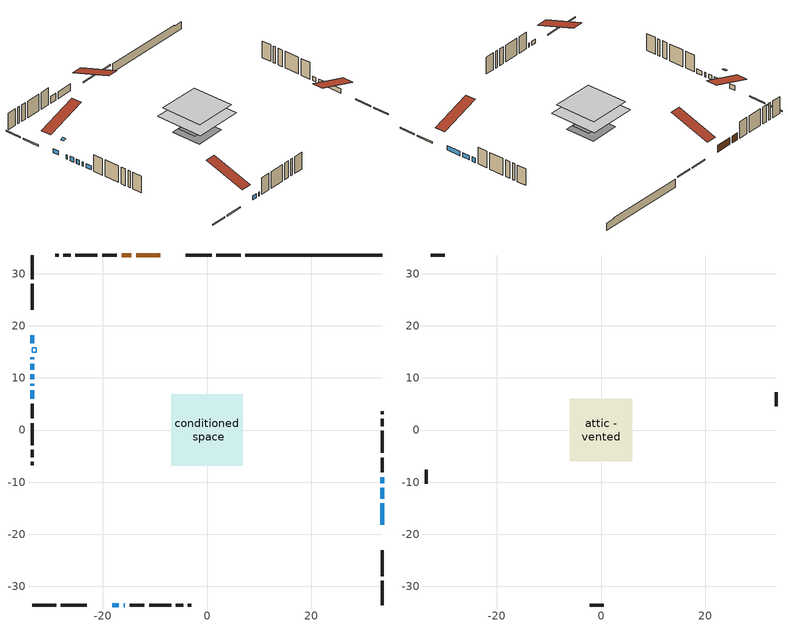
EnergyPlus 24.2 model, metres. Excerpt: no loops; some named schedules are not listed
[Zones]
conditioned space
 floor outside (Floor1 construction): -2.6,-2.6 -2.6,2.6 2.6,2.6 2.6,-2.6 z0.91
 floor adiabatic (AdiabaticFloorConstruction): -6.87,-6.87 -6.87,6.87 6.87,6.87 6.87,-6.87 z3.35
 floor foundation (Slab1 construction): -4.29,-4.29 -4.29,4.29 4.29,4.29 4.29,-4.29 z-1.45
 floor foundation (Slab2 construction): -3.93,-2.63 -3.93,2.63 3.93,2.63 3.93,-2.63 z0
 wall outside (RimJoist1 construction): 6.43,33.58 1.8,33.58 / -33.58,-33.58 -28.95,-33.58 / -33.58,33.58 -33.58,28.95 / 33.58,-33.58 33.58,-28.95 z0.91:1.21
 wall outside (RimJoist2 construction): 0.88,33.58 -4.04,33.58 / -28.02,-33.58 -23.1,-33.58 / -33.58,28.02 -33.58,23.1 / 33.58,-28.02 33.58,-23.1 z0.91:1.21
 wall outside (AdiabaticWallConstruction 1): -8.98,33.58 -13.61,33.58 / -14.54,33.58 -16.39,33.58 z0.91:2.94
 wall outside (AdiabaticWallConstruction): -33.58,18.16 -33.58,16.68 / 33.58,-18.16 33.58,-14.09 / -18.16,-33.58 -16.94,-33.58 / -33.58,13.96 -33.58,13.6 / -16.02,-33.58 -15.74,-33.58 / -33.58,12.67 -33.58,11.59 / 33.58,-13.17 33.58,-11.1 / -33.58,10.67 -33.58,9.77 / -33.58,8.85 -33.58,8.51 / -33.58,7.58 -33.58,5.95 / 33.58,-10.17 33.58,-9.05 z0.91:2.13
 wall outside (Wall1 construction): -17.31,33.58 -20.12,33.58 / -14.82,-33.58 -12.02,-33.58 / -33.58,5.03 -33.58,2.22 / 33.58,-8.12 33.58,-5.32 z0.91:5.79
 wall outside (Wall2 construction): -21.04,33.58 -25.25,33.58 / -11.09,-33.58 -6.88,-33.58 / -33.58,1.3 -33.58,-2.91 / 33.58,-4.39 33.58,-0.19 z0.91:5.79
 wall outside (Wall3 construction): -26.17,33.58 -27.55,33.58 / -5.96,-33.58 -4.58,-33.58 / -33.58,-3.83 -33.58,-5.21 / 33.58,0.74 33.58,2.11 z0.91:5.79
 wall outside (Wall4 construction): -28.48,33.58 -29.07,33.58 / -3.65,-33.58 -3.06,-33.58 / -33.58,-6.14 -33.58,-6.73 / 33.58,3.04 33.58,3.63 z0.91:5.79
 wall foundation (FoundationWall1 construction): 7.36,33.58,-1.45 7.36,33.58,0.91 30.95,33.58,0.91 30.95,33.58,0.62 33.58,33.58,0.62 33.58,33.58,-1.45
 window (WindowConstruction): -33.58,18.16 -33.58,16.68 z0.91:2.13
 window (WindowConstruction 7): 33.58,-18.16 33.58,-14.09 z0.91:2.13
 window (WindowConstruction 8): -18.16,-33.58 -16.94,-33.58 z0.91:2.13
 window (WindowConstruction 9): -33.58,13.96 -33.58,13.6 z0.91:2.13
 window (WindowConstruction 10): -16.02,-33.58 -15.75,-33.58 z0.91:2.13
 window (WindowConstruction 1): -33.58,12.67 -33.58,11.6 z0.91:2.13
 window (WindowConstruction 2): 33.58,-13.16 33.58,-11.1 z0.91:2.13
 window (WindowConstruction 3): -33.58,10.67 -33.58,9.78 z0.91:2.13
 window (WindowConstruction 4): -33.58,8.85 -33.58,8.51 z0.91:2.13
 window (WindowConstruction 5): -33.58,7.58 -33.58,5.95 z0.91:2.13
 window (WindowConstruction 6): 33.58,-10.17 33.58,-9.05 z0.91:2.13
 door (Door): -8.98,33.58 -13.61,33.58 z0.91:2.94
 door (Door 1): -14.54,33.58 -16.39,33.58 z0.91:2.94
 ceiling adiabatic (AdiabaticFloorConstruction): 6.87,-6.87 6.87,6.87 -6.87,6.87 -6.87,-6.87 z3.35
 roof outside (AdiabaticRoofConstruction): -33.58,14.88,5.79 -32.76,14.88,6.06 -32.76,15.75,6.06 -33.58,15.75,5.79
 skylight (SkylightConstruction): -33.58,14.89,5.79 -32.76,14.89,6.06 -32.76,15.75,6.06 -33.58,15.75,5.79
attic - vented
 floor to conditioned space (Floor2 construction Reversed): -6,-6 -6,6 6,6 6,-6 z5.79
 wall outside (Wall5 construction): -30,33.58 -32.65,33.58 / -2.13,-33.58 0.52,-33.58 / -33.58,-7.66 -33.58,-10.31 / 33.58,4.56 33.58,7.21 z0.91:5.79
 roof outside (Roof1 construction): -8.05,33.58,5.79 -8.05,21.88,9.68 -4.97,21.88,9.68 -4.97,33.58,5.79; -19.09,-33.58,5.79 -19.09,-21.88,9.68 -22.17,-21.88,9.68 -22.17,-33.58,5.79; -33.58,19.09,5.79 -21.88,19.09,9.68 -21.88,22.17,9.68 -33.58,22.17,5.79; 33.58,-19.09,5.79 21.88,-19.09,9.68 21.88,-22.17,9.68 33.58,-22.17,5.79
[Building]
Building 1: Terrain=Suburbs
[Site:Location]
Saskatoon Intl AP_SK: Latitude {deg}=52.17; Longitude {deg}=-106.7; Time Zone {hr}=-6; Elevation {m}=504; Keep Site Location Information=Yes
[Site:GroundTemperature:Shallow]
-3.29371, -5.9198, -6.13011, -4.88389, 0.118965, 5.09852, 9.41553, 12.1502, 12.3826, 10.1583, 5.95142, 1.12462
[Site:WaterMainsTemperature]
Calculation Method=Schedule; Temperature Schedule=mains temperature schedule
[Material] Roughness=Rough; Thermal Absorptance=0.9
Name | Thickness {m} | Conductivity {W/m-K} | Density {kg/m3} | Specific Heat {J/kg-K} | Solar Absorptance | Visible Absorptance
asphalt or fiberglass shingles | 0.00635 | 0.162714 | 1121.4 | 1465.45 | 0.84 | 0.84
asphalt or fiberglass shingles 1 | 0.00635 | 0.162714 | 1121.4 | 1465.45 | 0.7 | 0.7
ceiling loosefill ins | 0.338667 | 0.0480833 | 16.02 | 1046.75 | 0.7 | 0.7
ceiling stud and cavity | 0.1397 | 0.463952 | 65.682 | 1177.47 | 0.7 | 0.7
concrete 4.0 in. | 0.1016 | 1.803125 | 2242.8 | 837.4 | 0.7 | 0.7
concrete 8.0 in. | 0.2032 | 1.803125 | 2242.8 | 837.4 | 0.7 | 0.7
door material | 0.04445 | 0.0451087 | 512.64 | 1214.23 | 0.7 | 0.7
door material 1 | 0.04445 | 0.188738 | 512.64 | 1214.23 | 0.7 | 0.7
exterior vertical ins | 0.0457286 | 0.029427 | 32.04 | 1214.23 | 0.7 | 0.7
floor covering | 0.0127 | 0.0433444 | 54.468 | 1339.84 | 0.6 | 0.6
floor rigid ins | 0.051816 | 0.029427 | 32.04 | 1214.23 | 0.7 | 0.7
floor rigid ins 1; roof rigid ins; wall rigid ins | 0.512978 | 0.029427 | 32.04 | 1214.23 | 0.7 | 0.7
floor stud and cavity | 0.1397 | 0.574091 | 92.3553 | 1139.71 | 0.7 | 0.7
floor stud and cavity 1 | 0.1397 | 1.75129 | 37.0049 | 1207.88 | 0.7 | 0.7
furniture material conditioned space 1 | 0.1524 | 0.115458 | 640.8 | 1214.23 | 0.6 | 0.6
gypsum board | 0.0127 | 0.160291 | 801 | 837.4 | 0.6 | 0.6
gypsum board 1 | 0.0127 | 0.160291 | 801 | 837.4 | 0.7 | 0.7
osb sheathing 0.5 in. | 0.0127 | 0.115458 | 512.64 | 1214.23 | 0.7 | 0.7
osb sheathing 0.75 in. | 0.01905 | 0.115458 | 512.64 | 1214.23 | 0.7 | 0.7
osb sheathing 2.0 in. | 0.0508 | 0.115458 | 512.64 | 1214.23 | 0.7 | 0.7
rim joist stud and cavity | 0.0508 | 0.271007 | 50.32683 | 1063.81 | 0.6 | 0.6
rim joist stud and cavity 1 | 0.0508 | 0.0310022 | 125.044 | 1163.47 | 0.6 | 0.6
roof stud and cavity | 0.18415 | 1.78685 | 37.0049 | 1207.88 | 0.6 | 0.6
wall stud and cavity | 0.1397 | 0.0919333 | 139.0536 | 1170.24 | 0.7 | 0.7
wall stud and cavity 1 | 0.1397 | 0.0929022 | 139.0536 | 1170.24 | 0.7 | 0.7
wall stud and cavity 2 | 0.1397 | 0.0989258 | 139.0536 | 1170.24 | 0.7 | 0.7
wall stud and cavity 3 | 0.1397 | 0.097828 | 139.0536 | 1170.24 | 0.7 | 0.7
wall stud and cavity 4 | 0.0889 | 6.1454 | 50.32683 | 1063.81 | 0.6 | 0.6
wall stud and cavity 5 | 0.0889 | 0.380278 | 52.3479 | 1209.89 | 0.7 | 0.7
wall stud and cavity 6 | 0.0889 | 0.391764 | 83.0341 | 1211.67 | 0.7 | 0.7
wood siding | 0.0254 | 0.102417 | 544.68 | 1172.36 | 0 | 0
wood siding 1 | 0.00254 | 0.102417 | 544.68 | 1172.36 | 0 | 0
wood siding 2; wood siding 3; wood siding 4 | 0.0254 | 0.102417 | 544.68 | 1172.36 | 0.7 | 0.7
[WindowMaterial:SimpleGlazingSystem]
Name | U-Factor {W/m2-K} | Solar Heat Gain Coefficient
SkylightMaterial | 2.4897 | 0.6198
WindowMaterial | 2.91622 | 0.67
WindowMaterial 1 | 2.92814 | 0.66
WindowMaterial 10 | 6.1311 | 0.5
WindowMaterial 2 | 2.929848 | 0.66
WindowMaterial 3 | 2.93609 | 0.65
WindowMaterial 4 | 5.780204 | 0.53
WindowMaterial 5 | 2.90827 | 0.68
WindowMaterial 6 | 3.00253 | 0.59
WindowMaterial 7 | 2.87818 | 0.7
WindowMaterial 8 | 2.92076 | 0.67
WindowMaterial 9 | 5.69106 | 0.54
[Construction]
AdiabaticFloorConstruction: floor stud and cavity 1, floor rigid ins 1, osb sheathing 0.75 in., floor covering
AdiabaticRoofConstruction: asphalt or fiberglass shingles 1, roof rigid ins, osb sheathing 0.75 in., roof stud and cavity
AdiabaticWallConstruction: wood siding 3, wall rigid ins, wall stud and cavity 5, gypsum board
AdiabaticWallConstruction 1: wood siding 4, wall rigid ins, wall stud and cavity 5, gypsum board
Door: door material
Door 1: door material 1
Floor1 construction: floor stud and cavity, floor rigid ins, osb sheathing 0.75 in., floor covering
Floor2 construction Reversed: gypsum board, ceiling stud and cavity, ceiling loosefill ins
FoundationWall1 construction: concrete 8.0 in., gypsum board 1
furniture construction conditioned space 1: furniture material conditioned space 1
PartitionWallConstruction: gypsum board, wall stud and cavity 6, gypsum board
RimJoist1 construction: wood siding 2, rim joist stud and cavity
RimJoist2 construction: wood siding 2, osb sheathing 2.0 in., rim joist stud and cavity 1
Roof1 construction: asphalt or fiberglass shingles
SkylightConstruction: SkylightMaterial
Slab1 construction; Slab2 construction: concrete 4.0 in.
Wall1 construction: wood siding, osb sheathing 0.5 in., wall stud and cavity, gypsum board
Wall2 construction: wood siding, osb sheathing 0.5 in., wall stud and cavity 1, gypsum board
Wall3 construction: wood siding, osb sheathing 0.5 in., wall stud and cavity 2, gypsum board
Wall4 construction: wood siding, osb sheathing 0.5 in., wall stud and cavity 3, gypsum board
Wall5 construction: wood siding 1, wall stud and cavity 4
WindowConstruction: WindowMaterial
WindowConstruction 1: WindowMaterial 1
WindowConstruction 10: WindowMaterial 10
WindowConstruction 2: WindowMaterial 2
WindowConstruction 3: WindowMaterial 3
WindowConstruction 4: WindowMaterial 4
WindowConstruction 5: WindowMaterial 5
WindowConstruction 6: WindowMaterial 6
WindowConstruction 7: WindowMaterial 7
WindowConstruction 8: WindowMaterial 8
WindowConstruction 9: WindowMaterial 9
[Zone] Multiplier=1; Part of Total Floor Area=Yes
Name | Volume {m3}
attic - vented | 91.8717
conditioned space | 655.8
[Space]
Name | Zone | Volume {m3}
attic - vented 1 | attic - vented | 91.8717
conditioned space 1 | conditioned space | 655.8
[ZoneInfiltration:EffectiveLeakageArea]
infil attic - vented 1: Zone or Space=attic - vented 1; Schedule=Always On Discrete; Effective Air Leakage Area {cm2}=4940.46; Stack Coefficient=0.000610173; Wind Coefficient=1.66896e-05
[ZoneMixing]
whole house fan mix: Zone or Space=attic - vented; Schedule=Always On Continuous; Design Flow Rate Calculation Method=Flow/Zone; Design Flow Rate {m3/s}=0; Source Zone or Space=conditioned space
[SurfaceProperty:ExposedFoundationPerimeter] Exposed Perimeter Calculation Method=TotalExposedPerimeter; Total Exposed Perimeter {m}=26.213
Slab1; Slab2
[InternalMass] Zone or ZoneList=conditioned space; Space or SpaceList=conditioned space 1
Name | Construction | Surface Area {m2}
furniture mass conditioned space 1 | furniture construction conditioned space 1 | 132.188
partition wall mass | PartitionWallConstruction | 330.47
[Lights]
interior lighting: Zone or ZoneList or Space or SpaceList=conditioned space 1; Schedule=interior lighting schedule; Design Level Calculation Method=LightingLevel; Lighting Level {W}=343.2; Return Air Fraction=0; Fraction Radiant=0.6; Fraction Visible=0.2; Fraction Replaceable=1
[People]
occupants: Zone or ZoneList or Space or SpaceList=conditioned space 1; Number of People Schedule=occupants schedule; Number of People Calculation Method=People; Number of People=3; Fraction Radiant=0.314171; Sensible Heat Fraction=0.56303; Activity Level Schedule=occupants activity schedule; Carbon Dioxide Generation Rate {m3/s-W}=0; Enable ASHRAE 55 Comfort Warnings=No; Mean Radiant Temperature Calculation Type=EnclosureAveraged
[ElectricEquipment] Zone or ZoneList or Space or SpaceList=conditioned space 1; Design Level Calculation Method=EquipmentLevel
Name | Schedule | Design Level {W} | Fraction Latent | Fraction Radiant | Fraction Lost
clothes dryer | clothes dryer schedule | 140.772 | 0.015 | 0.081 | 0.85
clothes washer | clothes washer schedule | 32.1985 | 0.03 | 0.162 | 0.7
cooking range | cooking range schedule | 215.147 | 0.08 | 0.432 | 0.2
dishwasher | dishwasher schedule | 66.8632 | 0.3 | 0.18 | 0.4
fridge | fridge schedule | 72.9452 | 0 | 0.6 | 0
mech vent house fan | mech vent house fan schedule | 0 | 0 | 0 | 1
mech vent house fan cfis | mech vent house fan cfis schedule | 0 | 0 | 0 | 0
misc plug loads | misc plug loads schedule | 494.7 | 0.045 | 0.513 | 0.1
whole house fan | Always On Discrete | 0 | 0 | 0 | 1
[OtherEquipment] Zone or ZoneList or Space or SpaceList=conditioned space 1; Design Level Calculation Method=EquipmentLevel
Name | Fuel Type | Schedule | Design Level {W} | Fraction Latent | Fraction Radiant | Fraction Lost
clothes dryer 1 | Electricity | clothes dryer schedule | 0 | 0.015 | 0.081 | 0.85
cooking range 1 | Electricity | cooking range schedule | 0 | 0.08 | 0.432 | 0.2
general water use latent | None | general water use schedule | 62.594 | 1 | 0 | 0
general water use sensible | None | general water use schedule | -61.6891 | 0 | 0.6 | 0
mech vent house fan latent load | None | Always On Discrete | 0 | 1 | 0 | 0
mech vent house fan sensible load | None | Always On Discrete | 0 | 0 | 0 | 0
water heater energy adjustment1 | NaturalGas | Always On Discrete | 0.01 | 0 | 0 | 1
[ZoneInfiltration:DesignFlowRate] Zone or ZoneList or Space or SpaceList=conditioned space 1; Schedule=Always On Discrete; Design Flow Rate Calculation Method=Flow/Zone; Design Flow Rate {m3/s}=0
infil flow; natural vent flow; whole house fan flow
[AvailabilityManager:Scheduled]
central ac and furnace airloop Availability Manager: Schedule=Always On Discrete
[Foundation:Kiva] Initial Indoor Air Temperature {C}=21; Wall Depth Below Slab {m}=0.2032
Name | Wall Height Above Grade {m} | Custom Block Material Name 1 | Custom Block Depth 1 {m} | Custom Block X Position 1 {m} | Custom Block Z Position 1 {m}
Foundation Kiva 1 | 0.910011 | exterior vertical ins | 2.36001 | 0.2159 | 0
Foundation Kiva 2 | 0.1016
[Foundation:Kiva:Settings]
Soil Conductivity {W/m-K}=0.849921; Soil Density {kg/m3}=1842.3; Soil Specific Heat {J/kg-K}=418.7; Ground Solar Absorptivity=0.9; Ground Thermal Absorptivity=0.9; Ground Surface Roughness {m}=0.03; Far-Field Width {m}=40; Deep-Ground Boundary Condition=ZeroFlux; Deep-Ground Depth {m}=40; Minimum Cell Dimension {m}=0.2; Maximum Cell Growth Coefficient=3; Simulation Timestep=Timestep
[Exterior:Lights]
exterior lighting: Schedule=exterior lighting schedule; Design Level {W}=75.6
[EnergyManagementSystem:GlobalVariable]
central_ac_and_furnace_airloop_Fan_RTF
infil_program_Qfan
infil_program_Qinf
natural_vent_program_Qnv
natural_vent_program_Qwhf
[EnergyManagementSystem:Sensor]
Name | Output:Variable or Output:Meter Index Key | Output:Variable or Output:Meter
airflow_gain | infil flow | Infiltration Sensible Heat Gain Energy
airflow_gain_1 | natural vent flow | Infiltration Sensible Heat Gain Energy
airflow_gain_2 | whole house fan flow | Infiltration Sensible Heat Gain Energy
airflow_loss | infil flow | Infiltration Sensible Heat Loss Energy
airflow_loss_1 | natural vent flow | Infiltration Sensible Heat Loss Energy
airflow_loss_2 | whole house fan flow | Infiltration Sensible Heat Loss Energy
clg_load_cond |  | Cooling:EnergyTransfer:Zone:CONDITIONED SPACE
clg_sp_s; clg_sp_s_1 | cooling setpoint | Schedule Value
clothes_dryer_exhaust_0_sch_s | clothes dryer exhaust 0 schedule | Schedule Value
cool_season | cooling season schedule | Schedule Value
htg_load_cond |  | Heating:EnergyTransfer:Zone:CONDITIONED SPACE
htg_sp_s; htg_sp_s_1 | heating setpoint | Schedule Value
ig_ee_conv | clothes dryer | Electric Equipment Convective Heating Energy
ig_ee_conv_2 | cooking range | Electric Equipment Convective Heating Energy
ig_ee_conv_4 | fridge | Electric Equipment Convective Heating Energy
ig_ee_conv_5 | misc plug loads | Electric Equipment Convective Heating Energy
ig_ee_conv_6 | whole house fan | Electric Equipment Convective Heating Energy
ig_ee_rad | clothes dryer | Electric Equipment Radiant Heating Energy
ig_ee_rad_2 | cooking range | Electric Equipment Radiant Heating Energy
ig_ee_rad_4 | fridge | Electric Equipment Radiant Heating Energy
ig_ee_rad_5 | misc plug loads | Electric Equipment Radiant Heating Energy
ig_ee_rad_6 | whole house fan | Electric Equipment Radiant Heating Energy
ig_lgt_conv | interior lighting | Lights Convective Heating Energy
ig_lgt_rad | interior lighting | Lights Radiant Heating Energy
ig_lgt_vis | interior lighting | Lights Visible Radiation Heating Energy
ig_oe_conv | clothes dryer 1 | Other Equipment Convective Heating Energy
ig_oe_conv_1 | cooking range 1 | Other Equipment Convective Heating Energy
ig_oe_conv_2 | general water use latent | Other Equipment Convective Heating Energy
ig_oe_conv_3 | general water use sensible | Other Equipment Convective Heating Energy
ig_oe_conv_4 | water heater energy adjustment1 | Other Equipment Convective Heating Energy
ig_oe_rad | clothes dryer 1 | Other Equipment Radiant Heating Energy
ig_oe_rad_1 | cooking range 1 | Other Equipment Radiant Heating Energy
ig_oe_rad_2 | general water use latent | Other Equipment Radiant Heating Energy
ig_oe_rad_3 | general water use sensible | Other Equipment Radiant Heating Energy
ig_oe_rad_4 | water heater energy adjustment1 | Other Equipment Radiant Heating Energy
ig_ppl_conv | occupants | People Convective Heating Energy
ig_ppl_rad | occupants | People Radiant Heating Energy
im_conv | furniture mass conditioned space 1 | Surface Inside Face Convection Heat Gain Energy
im_conv_1 | partition wall mass | Surface Inside Face Convection Heat Gain Energy
im_ig | furniture mass conditioned space 1 | Surface Inside Face Internal Gains Radiation Heat Gain Energy
im_ig_1 | partition wall mass | Surface Inside Face Internal Gains Radiation Heat Gain Energy
im_lgt | furniture mass conditioned space 1 | Surface Inside Face Lights Radiation Heat Gain Energy
im_lgt_1 | partition wall mass | Surface Inside Face Lights Radiation Heat Gain Energy
im_sol | furniture mass conditioned space 1 | Surface Inside Face Solar Radiation Heat Gain Energy
im_sol_1 | partition wall mass | Surface Inside Face Solar Radiation Heat Gain Energy
im_surf | furniture mass conditioned space 1 | Surface Inside Face Net Surface Thermal Radiation Heat Gain Energy
im_surf_1 | partition wall mass | Surface Inside Face Net Surface Thermal Radiation Heat Gain Energy
mv_conv | mech vent house fan | Electric Equipment Convective Heating Energy
mv_conv_1 | mech vent house fan cfis | Electric Equipment Convective Heating Energy
mv_conv_2 | mech vent house fan latent load | Other Equipment Convective Heating Energy
mv_conv_3 | mech vent house fan sensible load | Other Equipment Convective Heating Energy
mv_rad | mech vent house fan | Electric Equipment Radiant Heating Energy
mv_rad_1 | mech vent house fan cfis | Electric Equipment Radiant Heating Energy
mv_rad_2 | mech vent house fan latent load | Other Equipment Radiant Heating Energy
mv_rad_3 | mech vent house fan sensible load | Other Equipment Radiant Heating Energy
natural_vent_s | natural vent schedule | Schedule Value
out_pb_s |  | Site Outdoor Air Barometric Pressure
out_wt_s |  | Site Outdoor Air Humidity Ratio
site_vw_s |  | Site Wind Speed
ss_back_out | Window1 | Surface Window Shortwave from Zone Back Out Window Heat Transfer Rate
ss_back_out_1 | Window10 | Surface Window Shortwave from Zone Back Out Window Heat Transfer Rate
ss_back_out_10 | Window7 | Surface Window Shortwave from Zone Back Out Window Heat Transfer Rate
ss_back_out_11 | Window8 | Surface Window Shortwave from Zone Back Out Window Heat Transfer Rate
ss_back_out_2 | Window11 | Surface Window Shortwave from Zone Back Out Window Heat Transfer Rate
ss_back_out_3 | Window12 | Surface Window Shortwave from Zone Back Out Window Heat Transfer Rate
ss_back_out_4 | Window13 | Surface Window Shortwave from Zone Back Out Window Heat Transfer Rate
ss_back_out_5 | Window14 | Surface Window Shortwave from Zone Back Out Window Heat Transfer Rate
ss_back_out_6 | Window2 | Surface Window Shortwave from Zone Back Out Window Heat Transfer Rate
ss_back_out_7 | Window3 | Surface Window Shortwave from Zone Back Out Window Heat Transfer Rate
ss_back_out_8 | Window5 | Surface Window Shortwave from Zone Back Out Window Heat Transfer Rate
ss_back_out_9 | Window6 | Surface Window Shortwave from Zone Back Out Window Heat Transfer Rate
ss_conv | Door1 | Surface Inside Face Convection Heat Gain Energy
ss_conv_1 | Door2 | Surface Inside Face Convection Heat Gain Energy
ss_conv_10 | Window5 | Surface Inside Face Convection Heat Gain Energy
ss_conv_11 | Window6 | Surface Inside Face Convection Heat Gain Energy
ss_conv_12 | Window7 | Surface Inside Face Convection Heat Gain Energy
ss_conv_13 | Window8 | Surface Inside Face Convection Heat Gain Energy
ss_conv_2 | Window1 | Surface Inside Face Convection Heat Gain Energy
ss_conv_3 | Window10 | Surface Inside Face Convection Heat Gain Energy
ss_conv_4 | Window11 | Surface Inside Face Convection Heat Gain Energy
ss_conv_5 | Window12 | Surface Inside Face Convection Heat Gain Energy
ss_conv_6 | Window13 | Surface Inside Face Convection Heat Gain Energy
ss_conv_7 | Window14 | Surface Inside Face Convection Heat Gain Energy
ss_conv_8 | Window2 | Surface Inside Face Convection Heat Gain Energy
ss_conv_9 | Window3 | Surface Inside Face Convection Heat Gain Energy
ss_ig | Door1 | Surface Inside Face Internal Gains Radiation Heat Gain Energy
ss_ig_1 | Door2 | Surface Inside Face Internal Gains Radiation Heat Gain Energy
ss_ig_10 | Window5 | Surface Inside Face Internal Gains Radiation Heat Gain Energy
ss_ig_11 | Window6 | Surface Inside Face Internal Gains Radiation Heat Gain Energy
ss_ig_12 | Window7 | Surface Inside Face Internal Gains Radiation Heat Gain Energy
ss_ig_13 | Window8 | Surface Inside Face Internal Gains Radiation Heat Gain Energy
ss_ig_2 | Window1 | Surface Inside Face Internal Gains Radiation Heat Gain Energy
ss_ig_3 | Window10 | Surface Inside Face Internal Gains Radiation Heat Gain Energy
ss_ig_4 | Window11 | Surface Inside Face Internal Gains Radiation Heat Gain Energy
ss_ig_5 | Window12 | Surface Inside Face Internal Gains Radiation Heat Gain Energy
ss_ig_6 | Window13 | Surface Inside Face Internal Gains Radiation Heat Gain Energy
ss_ig_7 | Window14 | Surface Inside Face Internal Gains Radiation Heat Gain Energy
ss_ig_8 | Window2 | Surface Inside Face Internal Gains Radiation Heat Gain Energy
ss_ig_9 | Window3 | Surface Inside Face Internal Gains Radiation Heat Gain Energy
ss_lgt | Door1 | Surface Inside Face Lights Radiation Heat Gain Energy
ss_lgt_1 | Door2 | Surface Inside Face Lights Radiation Heat Gain Energy
ss_sol | Door1 | Surface Inside Face Solar Radiation Heat Gain Energy
ss_sol_1 | Door2 | Surface Inside Face Solar Radiation Heat Gain Energy
ss_surf | Door1 | Surface Inside Face Net Surface Thermal Radiation Heat Gain Energy
ss_surf_1 | Door2 | Surface Inside Face Net Surface Thermal Radiation Heat Gain Energy
ss_surf_10 | Window5 | Surface Inside Face Net Surface Thermal Radiation Heat Gain Energy
ss_surf_11 | Window6 | Surface Inside Face Net Surface Thermal Radiation Heat Gain Energy
ss_surf_12 | Window7 | Surface Inside Face Net Surface Thermal Radiation Heat Gain Energy
ss_surf_13 | Window8 | Surface Inside Face Net Surface Thermal Radiation Heat Gain Energy
ss_surf_2 | Window1 | Surface Inside Face Net Surface Thermal Radiation Heat Gain Energy
ss_surf_3 | Window10 | Surface Inside Face Net Surface Thermal Radiation Heat Gain Energy
ss_surf_4 | Window11 | Surface Inside Face Net Surface Thermal Radiation Heat Gain Energy
ss_surf_5 | Window12 | Surface Inside Face Net Surface Thermal Radiation Heat Gain Energy
ss_surf_6 | Window13 | Surface Inside Face Net Surface Thermal Radiation Heat Gain Energy
ss_surf_7 | Window14 | Surface Inside Face Net Surface Thermal Radiation Heat Gain Energy
ss_surf_8 | Window2 | Surface Inside Face Net Surface Thermal Radiation Heat Gain Energy
ss_surf_9 | Window3 | Surface Inside Face Net Surface Thermal Radiation Heat Gain Energy
ss_trans_in | Window1 | Surface Window Transmitted Solar Radiation Rate
ss_trans_in_1 | Window10 | Surface Window Transmitted Solar Radiation Rate
ss_trans_in_10 | Window7 | Surface Window Transmitted Solar Radiation Rate
ss_trans_in_11 | Window8 | Surface Window Transmitted Solar Radiation Rate
ss_trans_in_2 | Window11 | Surface Window Transmitted Solar Radiation Rate
ss_trans_in_3 | Window12 | Surface Window Transmitted Solar Radiation Rate
ss_trans_in_4 | Window13 | Surface Window Transmitted Solar Radiation Rate
ss_trans_in_5 | Window14 | Surface Window Transmitted Solar Radiation Rate
ss_trans_in_6 | Window2 | Surface Window Transmitted Solar Radiation Rate
ss_trans_in_7 | Window3 | Surface Window Transmitted Solar Radiation Rate
ss_trans_in_8 | Window5 | Surface Window Transmitted Solar Radiation Rate
ss_trans_in_9 | Window6 | Surface Window Transmitted Solar Radiation Rate
ss_trans_out | Window1 | Surface Inside Face Initial Transmitted Diffuse Transmitted Out Window Solar Radiation Rate
ss_trans_out_1 | Window10 | Surface Inside Face Initial Transmitted Diffuse Transmitted Out Window Solar Radiation Rate
ss_trans_out_10 | Window7 | Surface Inside Face Initial Transmitted Diffuse Transmitted Out Window Solar Radiation Rate
ss_trans_out_11 | Window8 | Surface Inside Face Initial Transmitted Diffuse Transmitted Out Window Solar Radiation Rate
ss_trans_out_2 | Window11 | Surface Inside Face Initial Transmitted Diffuse Transmitted Out Window Solar Radiation Rate
ss_trans_out_3 | Window12 | Surface Inside Face Initial Transmitted Diffuse Transmitted Out Window Solar Radiation Rate
